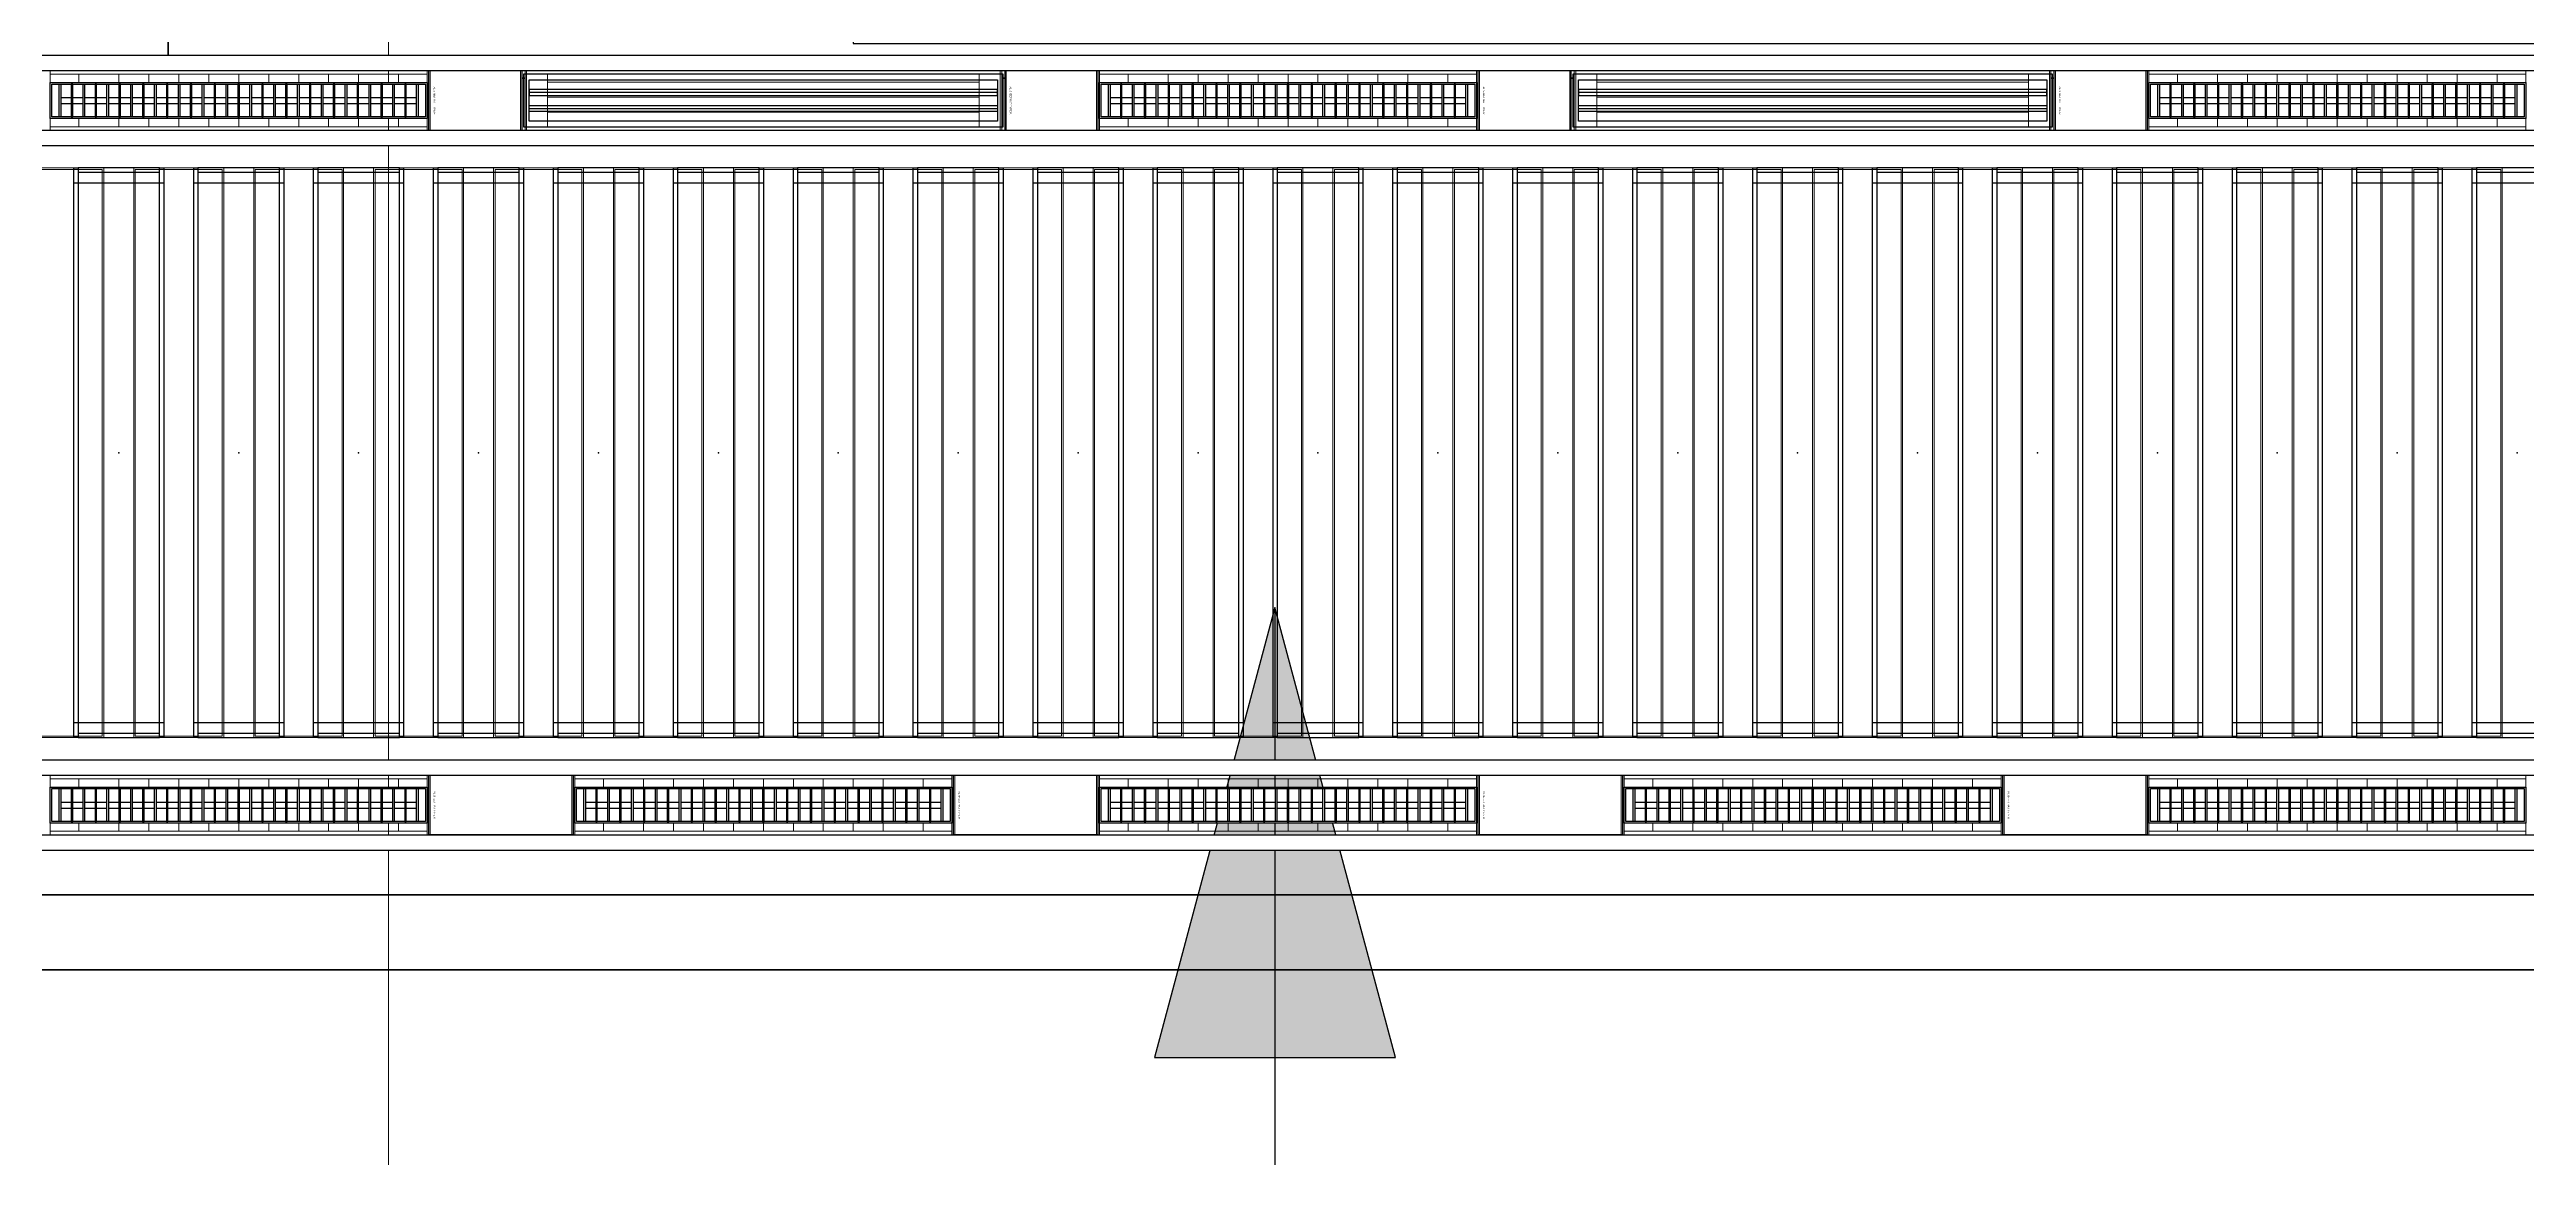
# Model space of a CAD drawing. Header units: millimetres. Extents: x 813027 to 1148939, y -931049 to -10.
# Drawn here: x 987509 to 995771, y -115510 to -111815 of the extents above; entities that cross this region are included whole.
import ezdxf
from ezdxf.enums import TextEntityAlignment as Align

# ---------------------------------------------------------------- set-up
doc = ezdxf.new("R2010")
doc.units = ezdxf.units.MM
doc.linetypes.add('DPA_Grid _ Level 500', pattern=[5.5, 2.75, -0.75, 1.25, -0.75])
doc.linetypes.add('DPA_Hidden 50', pattern=[3, 2, -1])
for name, color, linetype in [('000 - WIPEOUT', 250, 'Continuous'), ('001 - ASCESSORIES', 1, 'Continuous'), ('A04_TUBE SERIES', 2, 'Continuous'), ('A11_ALU.SOLID SHEET', 7, 'Continuous')]:
    doc.layers.add(name, color=color, linetype=linetype)
for name, color, linetype, lineweight in [('A-ANNO-NOTE', 3, 'Continuous', 25), ('A-GLAZ-CURT', 2, 'Continuous', 9), ('I-WALL-E', 2, 'Continuous', 25), ('S-GRID', 251, 'Continuous', 9), ('WALL-E', 2, 'Continuous', 25)]:
    doc.layers.add(name, color=color, linetype=linetype, lineweight=lineweight)

# ---------------------------------------------------------------- blocks, each defined once
blk = doc.blocks.new('DPA_CP_Metal Ceiling Panel - Vertical Panel with Gap-13988918-4160 - LOWER PLATFORM LEVEL - REFLECTED CEILING GENERAL PLAN')
at = {"layer": 'A-GLAZ-CURT'}
for p, q in [((994596.3, -114111.8), (994596.3, -112211.8)), ((994596.3, -112211.8), (994896.3, -112211.8)), ((994596.3, -114111.8), (994596.3, -112211.8)), ((994596.3, -112211.8), (994896.3, -112211.8)), ((994896.3, -112211.8), (994596.3, -112211.8)), ((994596.3, -112211.8), (994596.3, -114111.8)), ((994896.3, -112211.8), (994596.3, -112211.8)), ((994596.3, -112211.8), (994596.3, -114111.8)), ((994596.3, -114111.8), (994596.3, -112211.8)), ((994596.3, -112211.8), (994896.3, -112211.8)), ((994601.3, -114106.8), (994601.3, -112216.8)), ((994601.3, -112216.8), (994891.3, -112216.8)), ((994891.3, -112216.8), (994891.3, -114106.8)), ((994896.3, -114111.8), (994896.3, -112211.8)), ((994896.3, -112211.8), (994896.3, -114111.8)), ((994896.3, -114111.8), (994896.3, -112211.8)), ((994896.3, -114111.8), (994896.3, -112211.8)), ((994896.3, -112211.8), (994896.3, -114111.8)), ((994596.3, -114111.8), (994896.3, -114111.8)), ((994896.3, -114111.8), (994596.3, -114111.8)), ((994596.3, -114111.8), (994896.3, -114111.8)), ((994596.3, -114111.8), (994896.3, -114111.8)), ((994896.3, -114111.8), (994596.3, -114111.8)), ((994601.3, -114106.8), (994891.3, -114106.8))]:
    blk.add_line(p, q, dxfattribs=at)
blk = doc.blocks.new('DPA_CP_Metal Ceiling Luminaire1 - Linear Luminaire 2-14739897-4160 - LOWER PLATFORM LEVEL - REFLECTED CEILING GENERAL PLAN')
at = {"layer": 'A-GLAZ-CURT'}
for p, q in [((901767.8, -114474.3), (901767.8, -114199.3)), ((901767.8, -114199.3), (903024.8, -114199.3)), ((901767.8, -114199.3), (901767.8, -114474.3)), ((903024.8, -114199.3), (901767.8, -114199.3)), ((901767.8, -114199.3), (903024.8, -114199.3)), ((901767.8, -114249.3), (901767.8, -114474.3)), ((901767.8, -114249.3), (903024.8, -114249.3)), ((903024.8, -114199.3), (903024.8, -114474.3)), ((903024.8, -114474.3), (903024.8, -114199.3)), ((903024.8, -114249.3), (903024.8, -114474.3)), ((901767.8, -114424.3), (903024.8, -114424.3)), ((903024.8, -114474.3), (901767.8, -114474.3)), ((903024.8, -114474.3), (901767.8, -114474.3)), ((901767.8, -114474.3), (903024.8, -114474.3))]:
    blk.add_line(p, q, dxfattribs=at)
at = {"layer": 'A-GLAZ-CURT', "linetype": 'DPA_Hidden 50'}
for p, q in [((901862.8, -114249.3), (901862.8, -114424.3)), ((901996.3, -114249.3), (901996.3, -114424.3)), ((902096.3, -114249.3), (902096.3, -114424.3)), ((902196.3, -114249.3), (902196.3, -114424.3)), ((902296.3, -114249.3), (902296.3, -114424.3)), ((902396.3, -114249.3), (902396.3, -114424.3)), ((902496.3, -114249.3), (902496.3, -114424.3)), ((902596.3, -114249.3), (902596.3, -114424.3)), ((902696.3, -114249.3), (902696.3, -114424.3)), ((902796.3, -114249.3), (902796.3, -114424.3)), ((902929.8, -114249.3), (902929.8, -114424.3))]:
    blk.add_line(p, q, dxfattribs=at)
blk = doc.blocks.new('DPA_CP_Metal Ceiling Panel - Horizontal with Gap-20306943-4160 - LOWER PLATFORM LEVEL - REFLECTED CEILING GENERAL PLAN')
at = {"layer": 'A-GLAZ-CURT'}
for p, q in [((910029.8, -114474.3), (910029.8, -114199.3)), ((910029.8, -114199.3), (910512.8, -114199.3)), ((910029.8, -114474.3), (910029.8, -114199.3)), ((910029.8, -114199.3), (910512.8, -114199.3)), ((910512.8, -114199.3), (910029.8, -114199.3)), ((910029.8, -114199.3), (910029.8, -114474.3)), ((910512.8, -114199.3), (910029.8, -114199.3)), ((910029.8, -114199.3), (910029.8, -114474.3)), ((910029.8, -114474.3), (910029.8, -114199.3)), ((910029.8, -114199.3), (910512.8, -114199.3)), ((910034.8, -114469.3), (910034.8, -114204.3)), ((910034.8, -114204.3), (910507.8, -114204.3)), ((910507.8, -114204.3), (910507.8, -114469.3)), ((910512.8, -114474.3), (910512.8, -114199.3)), ((910512.8, -114199.3), (910512.8, -114474.3)), ((910512.8, -114474.3), (910512.8, -114199.3)), ((910512.8, -114474.3), (910512.8, -114199.3)), ((910512.8, -114199.3), (910512.8, -114474.3)), ((910029.8, -114474.3), (910512.8, -114474.3)), ((910512.8, -114474.3), (910029.8, -114474.3)), ((910029.8, -114474.3), (910512.8, -114474.3)), ((910029.8, -114474.3), (910512.8, -114474.3)), ((910512.8, -114474.3), (910029.8, -114474.3)), ((910034.8, -114469.3), (910507.8, -114469.3))]:
    blk.add_line(p, q, dxfattribs=at)
blk = doc.blocks.new('DPA_CP_Metal Ceiling Air Supply - Linear Diffuser Air Supply-14762131-4160 - LOWER PLATFORM LEVEL - REFLECTED CEILING GENERAL PLAN')
at = {"layer": 'A-GLAZ-CURT'}
h = blk.add_hatch(dxfattribs=at)
h.set_pattern_fill('FP_13', color=256, style=0, pattern_type=2)
h.set_pattern_definition([(180, (909396.33, -109824.28), (6e-15, 50), [])])
h.paths.add_polyline_path([(908676.3, -109874.3), (910116.3, -109874.3), (910116.3, -109699.3), (908676.3, -109699.3)])
for p, q in [((908601.3, -109924.3), (908601.3, -109649.3)), ((908601.3, -109649.3), (910191.3, -109649.3)), ((908601.3, -109924.3), (908601.3, -109649.3)), ((908601.3, -109649.3), (910191.3, -109649.3)), ((910191.3, -109649.3), (908601.3, -109649.3)), ((908601.3, -109649.3), (908601.3, -109924.3)), ((910191.3, -109649.3), (908601.3, -109649.3)), ((908601.3, -109649.3), (908601.3, -109924.3)), ((908601.3, -109924.3), (908601.3, -109649.3)), ((908601.3, -109649.3), (910191.3, -109649.3)), ((908606.3, -109919.3), (908606.3, -109654.3)), ((908606.3, -109654.3), (910186.3, -109654.3)), ((910116.3, -109699.3), (908676.3, -109699.3)), ((908676.3, -109699.3), (908676.3, -109874.3)), ((908676.3, -109874.3), (908676.3, -109699.3)), ((908676.3, -109699.3), (910116.3, -109699.3)), ((908676.3, -109874.3), (908676.3, -109699.3)), ((908676.3, -109699.3), (910116.3, -109699.3)), ((910116.3, -109699.3), (908676.3, -109699.3)), ((908676.3, -109699.3), (908676.3, -109874.3)), ((910116.3, -109874.3), (910116.3, -109699.3)), ((910116.3, -109699.3), (910116.3, -109874.3)), ((910116.3, -109699.3), (910116.3, -109874.3)), ((910116.3, -109874.3), (910116.3, -109699.3)), ((910186.3, -109654.3), (910186.3, -109919.3)), ((910191.3, -109924.3), (910191.3, -109649.3)), ((910191.3, -109649.3), (910191.3, -109924.3)), ((910191.3, -109924.3), (910191.3, -109649.3)), ((910191.3, -109924.3), (910191.3, -109649.3)), ((910191.3, -109649.3), (910191.3, -109924.3)), ((908676.3, -109874.3), (910116.3, -109874.3)), ((910116.3, -109874.3), (908676.3, -109874.3)), ((910116.3, -109874.3), (908676.3, -109874.3)), ((908676.3, -109874.3), (910116.3, -109874.3)), ((908601.3, -109924.3), (910191.3, -109924.3)), ((910191.3, -109924.3), (908601.3, -109924.3)), ((908601.3, -109924.3), (910191.3, -109924.3)), ((908601.3, -109924.3), (910191.3, -109924.3)), ((910191.3, -109924.3), (908601.3, -109924.3)), ((908606.3, -109919.3), (910186.3, -109919.3))]:
    blk.add_line(p, q, dxfattribs=at)
blk = doc.blocks.new('DPA_CP_Metal Ceiling Panel - Horizontal with Gap-20308794-4160 - LOWER PLATFORM LEVEL - REFLECTED CEILING GENERAL PLAN')
at = {"layer": 'A-GLAZ-CURT'}
for p, q in [((910201.3, -109924.3), (910201.3, -109649.3)), ((910201.3, -109649.3), (910512.8, -109649.3)), ((910201.3, -109924.3), (910201.3, -109649.3)), ((910201.3, -109649.3), (910512.8, -109649.3)), ((910512.8, -109649.3), (910201.3, -109649.3)), ((910201.3, -109649.3), (910201.3, -109924.3)), ((910512.8, -109649.3), (910201.3, -109649.3)), ((910201.3, -109649.3), (910201.3, -109924.3)), ((910201.3, -109924.3), (910201.3, -109649.3)), ((910201.3, -109649.3), (910512.8, -109649.3)), ((910206.3, -109919.3), (910206.3, -109654.3)), ((910206.3, -109654.3), (910507.8, -109654.3)), ((910507.8, -109654.3), (910507.8, -109919.3)), ((910512.8, -109924.3), (910512.8, -109649.3)), ((910512.8, -109649.3), (910512.8, -109924.3)), ((910512.8, -109924.3), (910512.8, -109649.3)), ((910512.8, -109924.3), (910512.8, -109649.3)), ((910512.8, -109649.3), (910512.8, -109924.3)), ((910201.3, -109924.3), (910512.8, -109924.3)), ((910512.8, -109924.3), (910201.3, -109924.3)), ((910201.3, -109924.3), (910512.8, -109924.3)), ((910201.3, -109924.3), (910512.8, -109924.3)), ((910512.8, -109924.3), (910201.3, -109924.3)), ((910206.3, -109919.3), (910507.8, -109919.3))]:
    blk.add_line(p, q, dxfattribs=at)
blk = doc.blocks.new('C-2-PP21-AR-4160-01-B_20250829-084021_EXCL')
at = {"layer": 'A-GLAZ-CURT'}
for name, p in [('DPA_CP_Metal Ceiling Luminaire1 - Linear Luminaire 2-14739897-4160 - LOWER PLATFORM LEVEL - REFLECTED CEILING GENERAL PLAN', (-961346.3, 107691.8)), ('DPA_CP_Metal Ceiling Panel - Horizontal with Gap-20308794-4160 - LOWER PLATFORM LEVEL - REFLECTED CEILING GENERAL PLAN', (-968517.8, 103141.8)), ('DPA_CP_Metal Ceiling Air Supply - Linear Diffuser Air Supply-14762131-4160 - LOWER PLATFORM LEVEL - REFLECTED CEILING GENERAL PLAN', (-966596.3, 103141.8)), ('DPA_CP_Metal Ceiling Panel - Horizontal with Gap-20308794-4160 - LOWER PLATFORM LEVEL - REFLECTED CEILING GENERAL PLAN', (-966596.3, 103141.8)), ('DPA_CP_Metal Ceiling Luminaire1 - Linear Luminaire 2-14739897-4160 - LOWER PLATFORM LEVEL - REFLECTED CEILING GENERAL PLAN', (-957846.3, 107691.8)), ('DPA_CP_Metal Ceiling Panel - Horizontal with Gap-20308794-4160 - LOWER PLATFORM LEVEL - REFLECTED CEILING GENERAL PLAN', (-965017.8, 103141.8)), ('DPA_CP_Metal Ceiling Air Supply - Linear Diffuser Air Supply-14762131-4160 - LOWER PLATFORM LEVEL - REFLECTED CEILING GENERAL PLAN', (-963096.3, 103141.8)), ('DPA_CP_Metal Ceiling Panel - Horizontal with Gap-20308794-4160 - LOWER PLATFORM LEVEL - REFLECTED CEILING GENERAL PLAN', (-963096.3, 103141.8)), ('DPA_CP_Metal Ceiling Luminaire1 - Linear Luminaire 2-14739897-4160 - LOWER PLATFORM LEVEL - REFLECTED CEILING GENERAL PLAN', (-954346.3, 107691.8)), ('DPA_CP_Metal Ceiling Panel - Vertical Panel with Gap-13988918-4160 - LOWER PLATFORM LEVEL - REFLECTED CEILING GENERAL PLAN', (-1054296.3, 105341.8)), ('DPA_CP_Metal Ceiling Panel - Vertical Panel with Gap-13988918-4160 - LOWER PLATFORM LEVEL - REFLECTED CEILING GENERAL PLAN', (-1053896.3, 105341.8)), ('DPA_CP_Metal Ceiling Panel - Vertical Panel with Gap-13988918-4160 - LOWER PLATFORM LEVEL - REFLECTED CEILING GENERAL PLAN', (-1053496.3, 105341.8)), ('DPA_CP_Metal Ceiling Panel - Vertical Panel with Gap-13988918-4160 - LOWER PLATFORM LEVEL - REFLECTED CEILING GENERAL PLAN', (-1053096.3, 105341.8)), ('DPA_CP_Metal Ceiling Panel - Vertical Panel with Gap-13988918-4160 - LOWER PLATFORM LEVEL - REFLECTED CEILING GENERAL PLAN', (-1052696.3, 105341.8)), ('DPA_CP_Metal Ceiling Panel - Vertical Panel with Gap-13988918-4160 - LOWER PLATFORM LEVEL - REFLECTED CEILING GENERAL PLAN', (-1052296.3, 105341.8)), ('DPA_CP_Metal Ceiling Panel - Vertical Panel with Gap-13988918-4160 - LOWER PLATFORM LEVEL - REFLECTED CEILING GENERAL PLAN', (-1051896.3, 105341.8)), ('DPA_CP_Metal Ceiling Panel - Vertical Panel with Gap-13988918-4160 - LOWER PLATFORM LEVEL - REFLECTED CEILING GENERAL PLAN', (-1051496.3, 105341.8)), ('DPA_CP_Metal Ceiling Panel - Vertical Panel with Gap-13988918-4160 - LOWER PLATFORM LEVEL - REFLECTED CEILING GENERAL PLAN', (-1051096.3, 105341.8)), ('DPA_CP_Metal Ceiling Panel - Vertical Panel with Gap-13988918-4160 - LOWER PLATFORM LEVEL - REFLECTED CEILING GENERAL PLAN', (-1050696.3, 105341.8)), ('DPA_CP_Metal Ceiling Panel - Vertical Panel with Gap-13988918-4160 - LOWER PLATFORM LEVEL - REFLECTED CEILING GENERAL PLAN', (-1050296.3, 105341.8)), ('DPA_CP_Metal Ceiling Panel - Vertical Panel with Gap-13988918-4160 - LOWER PLATFORM LEVEL - REFLECTED CEILING GENERAL PLAN', (-1049896.3, 105341.8)), ('DPA_CP_Metal Ceiling Panel - Vertical Panel with Gap-13988918-4160 - LOWER PLATFORM LEVEL - REFLECTED CEILING GENERAL PLAN', (-1049496.3, 105341.8)), ('DPA_CP_Metal Ceiling Panel - Vertical Panel with Gap-13988918-4160 - LOWER PLATFORM LEVEL - REFLECTED CEILING GENERAL PLAN', (-1049096.3, 105341.8)), ('DPA_CP_Metal Ceiling Panel - Vertical Panel with Gap-13988918-4160 - LOWER PLATFORM LEVEL - REFLECTED CEILING GENERAL PLAN', (-1048696.3, 105341.8)), ('DPA_CP_Metal Ceiling Panel - Vertical Panel with Gap-13988918-4160 - LOWER PLATFORM LEVEL - REFLECTED CEILING GENERAL PLAN', (-1048296.3, 105341.8)), ('DPA_CP_Metal Ceiling Panel - Vertical Panel with Gap-13988918-4160 - LOWER PLATFORM LEVEL - REFLECTED CEILING GENERAL PLAN', (-1047896.3, 105341.8)), ('DPA_CP_Metal Ceiling Panel - Vertical Panel with Gap-13988918-4160 - LOWER PLATFORM LEVEL - REFLECTED CEILING GENERAL PLAN', (-1047496.3, 105341.8)), ('DPA_CP_Metal Ceiling Panel - Vertical Panel with Gap-13988918-4160 - LOWER PLATFORM LEVEL - REFLECTED CEILING GENERAL PLAN', (-1047096.3, 105341.8)), ('DPA_CP_Metal Ceiling Panel - Vertical Panel with Gap-13988918-4160 - LOWER PLATFORM LEVEL - REFLECTED CEILING GENERAL PLAN', (-1046696.3, 105341.8)), ('DPA_CP_Metal Ceiling Panel - Vertical Panel with Gap-13988918-4160 - LOWER PLATFORM LEVEL - REFLECTED CEILING GENERAL PLAN', (-1046296.3, 105341.8)), ('DPA_CP_Metal Ceiling Luminaire1 - Linear Luminaire 2-14739897-4160 - LOWER PLATFORM LEVEL - REFLECTED CEILING GENERAL PLAN', (-961346.3, 105341.8)), ('DPA_CP_Metal Ceiling Panel - Horizontal with Gap-20306943-4160 - LOWER PLATFORM LEVEL - REFLECTED CEILING GENERAL PLAN', (-968346.3, 105341.8)), ('DPA_CP_Metal Ceiling Luminaire1 - Linear Luminaire 2-14739897-4160 - LOWER PLATFORM LEVEL - REFLECTED CEILING GENERAL PLAN', (-959596.3, 105341.8)), ('DPA_CP_Metal Ceiling Panel - Horizontal with Gap-20306943-4160 - LOWER PLATFORM LEVEL - REFLECTED CEILING GENERAL PLAN', (-966596.3, 105341.8)), ('DPA_CP_Metal Ceiling Luminaire1 - Linear Luminaire 2-14739897-4160 - LOWER PLATFORM LEVEL - REFLECTED CEILING GENERAL PLAN', (-957846.3, 105341.8)), ('DPA_CP_Metal Ceiling Panel - Horizontal with Gap-20306943-4160 - LOWER PLATFORM LEVEL - REFLECTED CEILING GENERAL PLAN', (-964846.3, 105341.8)), ('DPA_CP_Metal Ceiling Luminaire1 - Linear Luminaire 2-14739897-4160 - LOWER PLATFORM LEVEL - REFLECTED CEILING GENERAL PLAN', (-956096.3, 105341.8)), ('DPA_CP_Metal Ceiling Panel - Horizontal with Gap-20306943-4160 - LOWER PLATFORM LEVEL - REFLECTED CEILING GENERAL PLAN', (-963096.3, 105341.8)), ('DPA_CP_Metal Ceiling Luminaire1 - Linear Luminaire 2-14739897-4160 - LOWER PLATFORM LEVEL - REFLECTED CEILING GENERAL PLAN', (-954346.3, 105341.8))]:
    blk.add_blockref(name, p, dxfattribs=at)
blk = doc.blocks.new('*U485')
at = {"color": 1}
blk.add_wipeout([(628.5, -60), (-628.5, -60), (-628.5, 60), (628.5, 60)], dxfattribs=at).dxf.layer = '000 - WIPEOUT'
at = {"layer": '001 - ASCESSORIES', "color": 0}
blk.add_lwpolyline([(628.5, -60), (-628.5, -60), (-628.5, 60), (628.5, 60)], close=True, dxfattribs=at)
at = {"layer": '001 - ASCESSORIES'}
for points in [[(623.5, -55), (-623.5, -55), (-623.5, 55), (623.5, 55)], [(-593.5, -55), (-598.5, -55), (-598.5, 55), (-593.5, 55)], [(-558.8, -55), (-553.8, -55), (-553.8, 55), (-558.8, 55)], [(-514, -55), (-519, -55), (-519, 55), (-514, 55)], [(-479.3, -55), (-474.3, -55), (-474.3, 55), (-479.3, 55)], [(-434.6, -55), (-439.6, -55), (-439.6, 55), (-434.6, 55)], [(-399.8, -55), (-394.8, -55), (-394.8, 55), (-399.8, 55)], [(-355.1, -55), (-360.1, -55), (-360.1, 55), (-355.1, 55)], [(-320.4, -55), (-315.4, -55), (-315.4, 55), (-320.4, 55)], [(-275.6, -55), (-280.6, -55), (-280.6, 55), (-275.6, 55)], [(-240.9, -55), (-235.9, -55), (-235.9, 55), (-240.9, 55)], [(-196.2, -55), (-201.2, -55), (-201.2, 55), (-196.2, 55)], [(-161.4, -55), (-156.4, -55), (-156.4, 55), (-161.4, 55)], [(-116.7, -55), (-121.7, -55), (-121.7, 55), (-116.7, 55)], [(-82, -55), (-77, -55), (-77, 55), (-82, 55)], [(-37.2, -55), (-42.2, -55), (-42.2, 55), (-37.2, 55)], [(-2.5, -55), (2.5, -55), (2.5, 55), (-2.5, 55)], [(42.2, -55), (37.2, -55), (37.2, 55), (42.2, 55)], [(77, -55), (82, -55), (82, 55), (77, 55)], [(121.7, -55), (116.7, -55), (116.7, 55), (121.7, 55)], [(156.4, -55), (161.4, -55), (161.4, 55), (156.4, 55)], [(201.2, -55), (196.2, -55), (196.2, 55), (201.2, 55)], [(235.9, -55), (240.9, -55), (240.9, 55), (235.9, 55)], [(280.6, -55), (275.6, -55), (275.6, 55), (280.6, 55)], [(315.4, -55), (320.4, -55), (320.4, 55), (315.4, 55)], [(360.1, -55), (355.1, -55), (355.1, 55), (360.1, 55)], [(394.8, -55), (399.8, -55), (399.8, 55), (394.8, 55)], [(439.6, -55), (434.6, -55), (434.6, 55), (439.6, 55)], [(474.3, -55), (479.3, -55), (479.3, 55), (474.3, 55)], [(519, -55), (514, -55), (514, 55), (519, 55)], [(553.8, -55), (558.8, -55), (558.8, 55), (553.8, 55)], [(598.5, -55), (593.5, -55), (593.5, 55), (598.5, 55)]]:
    blk.add_lwpolyline(points, close=True, dxfattribs=at)
for points in [[(-593.5, 10), (-558.8, 10)], [(-553.8, 10), (-519, 10)], [(-514, 10), (-479.3, 10)], [(-474.3, 10), (-439.6, 10)], [(-434.6, 10), (-399.8, 10)], [(-394.8, 10), (-360.1, 10)], [(-355.1, 10), (-320.4, 10)], [(-315.4, 10), (-280.6, 10)], [(-275.6, 10), (-240.9, 10)], [(-235.9, 10), (-201.2, 10)], [(-196.2, 10), (-161.4, 10)], [(-156.4, 10), (-121.7, 10)], [(-116.7, 10), (-82, 10)], [(-77, 10), (-42.2, 10)], [(-37.2, 10), (-2.5, 10)], [(2.5, 10), (37.2, 10)], [(42.2, 10), (77, 10)], [(82, 10), (116.7, 10)], [(121.7, 10), (156.4, 10)], [(161.4, 10), (196.2, 10)], [(201.2, 10), (235.9, 10)], [(240.9, 10), (275.6, 10)], [(280.6, 10), (315.4, 10)], [(320.4, 10), (355.1, 10)], [(360.1, 10), (394.8, 10)], [(399.8, 10), (434.6, 10)], [(439.6, 10), (474.3, 10)], [(479.3, 10), (514, 10)], [(519, 10), (553.8, 10)], [(558.8, 10), (593.5, 10)], [(-593.5, -10), (-558.8, -10)], [(-553.8, -10), (-519, -10)], [(-514, -10), (-479.3, -10)], [(-474.3, -10), (-439.6, -10)], [(-434.6, -10), (-399.8, -10)], [(-394.8, -10), (-360.1, -10)], [(-355.1, -10), (-320.4, -10)], [(-315.4, -10), (-280.6, -10)], [(-275.6, -10), (-240.9, -10)], [(-235.9, -10), (-201.2, -10)], [(-196.2, -10), (-161.4, -10)], [(-156.4, -10), (-121.7, -10)], [(-116.7, -10), (-82, -10)], [(-77, -10), (-42.2, -10)], [(-37.2, -10), (-2.5, -10)], [(2.5, -10), (37.2, -10)], [(42.2, -10), (77, -10)], [(82, -10), (116.7, -10)], [(121.7, -10), (156.4, -10)], [(161.4, -10), (196.2, -10)], [(201.2, -10), (235.9, -10)], [(240.9, -10), (275.6, -10)], [(280.6, -10), (315.4, -10)], [(320.4, -10), (355.1, -10)], [(360.1, -10), (394.8, -10)], [(399.8, -10), (434.6, -10)], [(439.6, -10), (474.3, -10)], [(479.3, -10), (514, -10)], [(519, -10), (553.8, -10)], [(558.8, -10), (593.5, -10)]]:
    blk.add_lwpolyline(points, dxfattribs=at)
blk = doc.blocks.new('*U493')
at = {"layer": 'A11_ALU.SOLID SHEET', "color": 0}
blk.add_lwpolyline([(483, -98.8), (483, 98.8), (0, 98.8), (0, -98.8)], close=True, dxfattribs=at)
at = {"layer": 'Defpoints', "color": 250}
blk.add_point((0, 0), dxfattribs=at)
blk.add_text('AL.SHEET-HAT-TYPE-R', height=6, rotation=270, dxfattribs=at).set_placement((15, 0), align=Align.BOTTOM_CENTER)
blk = doc.blocks.new('*U488')
at = {"layer": 'A11_ALU.SOLID SHEET', "color": 0}
blk.add_lwpolyline([(311.5, -98.8), (311.5, 98.8), (0, 98.8), (0, -98.8)], close=True, dxfattribs=at)
at = {"layer": 'Defpoints', "color": 250}
blk.add_point((0, 0), dxfattribs=at)
blk.add_text('AL.SHEET-HAT-TYPE-R', height=6, rotation=270, dxfattribs=at).set_placement((15, 0), align=Align.BOTTOM_CENTER)
blk = doc.blocks.new('*U495')
blk.add_attdef('EXTR.OVL-LENGTH_', (-25, -59.1), '', height=5)
blk.add_wipeout([(-25, 0), (25, 0), (25, 134900), (-25, 134900)]).dxf.layer = '000 - WIPEOUT'
at = {"layer": 'A04_TUBE SERIES', "color": 0}
blk.add_lwpolyline([(-25, 0), (25, 0), (25, 134900), (-25, 134900)], close=True, dxfattribs=at)
blk = doc.blocks.new('*U484')
at = {"layer": '001 - ASCESSORIES', "color": 0, "linetype": 'ByBlock'}
blk.add_lwpolyline([(800, 87.5), (-800, 87.5), (-800, -87.5), (800, -87.5)], close=True, dxfattribs=at)
at = {"layer": '001 - ASCESSORIES', "linetype": 'ByBlock'}
for points in [[(-781.5, 69), (781.5, 69), (781.5, -69), (-781.5, -69)], [(781.5, 36.3), (-781.5, 36.3), (-781.5, 16.3), (781.5, 16.3)], [(-781.5, -16.3), (781.5, -16.3), (781.5, -36.3), (-781.5, -36.3)]]:
    blk.add_lwpolyline(points, close=True, dxfattribs=at)
for points in [[(781.5, 26.3), (-781.5, 26.3)], [(-781.5, -26.3), (781.5, -26.3)]]:
    blk.add_lwpolyline(points, dxfattribs=at)
blk = doc.blocks.new('*U492')
blk.add_attdef('EXTR.OVL-LENGTH_', (-25, -59.1), '', height=5)
blk.add_wipeout([(-25, 0), (25, 0), (25, 134900), (-25, 134900)]).dxf.layer = '000 - WIPEOUT'
at = {"layer": 'A04_TUBE SERIES', "color": 0}
blk.add_lwpolyline([(-25, 0), (25, 0), (25, 134900), (-25, 134900)], close=True, dxfattribs=at)
blk = doc.blocks.new('*U515')
for p, q in [((-900.3, -27750), (-900.3, -27450)), ((900, -27450), (900, -27750)), ((-900.3, -28150), (-900.3, -27850)), ((900, -27850), (900, -28150)), ((-900.3, -28550), (-900.3, -28250)), ((900, -28250), (900, -28550)), ((-900.3, -28950), (-900.3, -28650)), ((900, -28650), (900, -28950)), ((-900.3, -29350), (-900.3, -29050)), ((900, -29050), (900, -29350)), ((-900.3, -29750), (-900.3, -29450)), ((900, -29450), (900, -29750)), ((-900.3, -30150), (-900.3, -29850)), ((900, -29850), (900, -30150)), ((-900.3, -30550), (-900.3, -30250)), ((900, -30250), (900, -30550)), ((-900.3, -30950), (-900.3, -30650)), ((900, -30650), (900, -30950)), ((-900.3, -31350), (-900.3, -31050)), ((900, -31050), (900, -31350)), ((-900.3, -31750), (-900.3, -31450)), ((900, -31450), (900, -31750)), ((-900.3, -32150), (-900.3, -31850)), ((900, -31850), (900, -32150)), ((-900.3, -32550), (-900.3, -32250)), ((900, -32250), (900, -32550)), ((-900.3, -32950), (-900.3, -32650)), ((900, -32650), (900, -32950)), ((-900.3, -33350), (-900.3, -33050)), ((900, -33050), (900, -33350)), ((-900.3, -33750), (-900.3, -33450)), ((900, -33450), (900, -33750)), ((-900.3, -34150), (-900.3, -33850)), ((900, -33850), (900, -34150)), ((-900.3, -34550), (-900.3, -34250)), ((900, -34250), (900, -34550)), ((-900.3, -34950), (-900.3, -34650)), ((900, -34650), (900, -34950)), ((-900.3, -35350), (-900.3, -35050)), ((900, -35050), (900, -35350)), ((-900.3, -35750), (-900.3, -35450)), ((900, -35450), (900, -35750))]:
    blk.add_line(p, q)
for p in [(0, -27600), (0, -28000), (0, -28400), (0, -28800), (0, -29200), (0, -29600), (0, -30000), (0, -30400), (0, -30800), (0, -31200), (0, -31600), (0, -32000), (0, -32400), (0, -32800), (0, -33200), (0, -33600), (0, -34000), (0, -34400), (0, -34800), (0, -35200), (0, -35600)]:
    blk.add_point(p)
at = {"layer": 'A11_ALU.SOLID SHEET', "color": 0}
for points in [[(-950, -27450), (950, -27450), (950, -27464), (-950, -27464)], [(-950, -27736), (-936, -27736), (-936, -27464), (-950, -27464)], [(950, -27464), (936, -27464), (936, -27736), (950, -27736)], [(-950, -27736), (950, -27736), (950, -27750), (-950, -27750)], [(-950, -27850), (950, -27850), (950, -27864), (-950, -27864)], [(-950, -28136), (-936, -28136), (-936, -27864), (-950, -27864)], [(950, -27864), (936, -27864), (936, -28136), (950, -28136)], [(-950, -28136), (950, -28136), (950, -28150), (-950, -28150)], [(-950, -28250), (950, -28250), (950, -28264), (-950, -28264)], [(-950, -28536), (-936, -28536), (-936, -28264), (-950, -28264)], [(950, -28264), (936, -28264), (936, -28536), (950, -28536)], [(-950, -28536), (950, -28536), (950, -28550), (-950, -28550)], [(-950, -28650), (950, -28650), (950, -28664), (-950, -28664)], [(-950, -28936), (-936, -28936), (-936, -28664), (-950, -28664)], [(950, -28664), (936, -28664), (936, -28936), (950, -28936)], [(-950, -28936), (950, -28936), (950, -28950), (-950, -28950)], [(-950, -29050), (950, -29050), (950, -29064), (-950, -29064)], [(-950, -29336), (-936, -29336), (-936, -29064), (-950, -29064)], [(950, -29064), (936, -29064), (936, -29336), (950, -29336)], [(-950, -29336), (950, -29336), (950, -29350), (-950, -29350)], [(-950, -29450), (950, -29450), (950, -29464), (-950, -29464)], [(-950, -29736), (-936, -29736), (-936, -29464), (-950, -29464)], [(950, -29464), (936, -29464), (936, -29736), (950, -29736)], [(-950, -29736), (950, -29736), (950, -29750), (-950, -29750)], [(-950, -29850), (950, -29850), (950, -29864), (-950, -29864)], [(-950, -30136), (-936, -30136), (-936, -29864), (-950, -29864)], [(950, -29864), (936, -29864), (936, -30136), (950, -30136)], [(-950, -30136), (950, -30136), (950, -30150), (-950, -30150)], [(-950, -30250), (950, -30250), (950, -30264), (-950, -30264)], [(-950, -30536), (-936, -30536), (-936, -30264), (-950, -30264)], [(950, -30264), (936, -30264), (936, -30536), (950, -30536)], [(-950, -30536), (950, -30536), (950, -30550), (-950, -30550)], [(-950, -30650), (950, -30650), (950, -30664), (-950, -30664)], [(-950, -30936), (-936, -30936), (-936, -30664), (-950, -30664)], [(950, -30664), (936, -30664), (936, -30936), (950, -30936)], [(-950, -30936), (950, -30936), (950, -30950), (-950, -30950)], [(-950, -31050), (950, -31050), (950, -31064), (-950, -31064)], [(-950, -31336), (-936, -31336), (-936, -31064), (-950, -31064)], [(950, -31064), (936, -31064), (936, -31336), (950, -31336)], [(-950, -31336), (950, -31336), (950, -31350), (-950, -31350)], [(-950, -31450), (950, -31450), (950, -31464), (-950, -31464)], [(-950, -31736), (-936, -31736), (-936, -31464), (-950, -31464)], [(950, -31464), (936, -31464), (936, -31736), (950, -31736)], [(-950, -31736), (950, -31736), (950, -31750), (-950, -31750)], [(-950, -31850), (950, -31850), (950, -31864), (-950, -31864)], [(-950, -32136), (-936, -32136), (-936, -31864), (-950, -31864)], [(950, -31864), (936, -31864), (936, -32136), (950, -32136)], [(-950, -32136), (950, -32136), (950, -32150), (-950, -32150)], [(-950, -32250), (950, -32250), (950, -32264), (-950, -32264)], [(-950, -32536), (-936, -32536), (-936, -32264), (-950, -32264)], [(950, -32264), (936, -32264), (936, -32536), (950, -32536)], [(-950, -32536), (950, -32536), (950, -32550), (-950, -32550)], [(-950, -32650), (950, -32650), (950, -32664), (-950, -32664)], [(-950, -32936), (-936, -32936), (-936, -32664), (-950, -32664)], [(950, -32664), (936, -32664), (936, -32936), (950, -32936)], [(-950, -32936), (950, -32936), (950, -32950), (-950, -32950)], [(-950, -33050), (950, -33050), (950, -33064), (-950, -33064)], [(-950, -33336), (-936, -33336), (-936, -33064), (-950, -33064)], [(950, -33064), (936, -33064), (936, -33336), (950, -33336)], [(-950, -33336), (950, -33336), (950, -33350), (-950, -33350)], [(-950, -33450), (950, -33450), (950, -33464), (-950, -33464)], [(-950, -33736), (-936, -33736), (-936, -33464), (-950, -33464)], [(950, -33464), (936, -33464), (936, -33736), (950, -33736)], [(-950, -33736), (950, -33736), (950, -33750), (-950, -33750)], [(-950, -33850), (950, -33850), (950, -33864), (-950, -33864)], [(-950, -34136), (-936, -34136), (-936, -33864), (-950, -33864)], [(950, -33864), (936, -33864), (936, -34136), (950, -34136)], [(-950, -34136), (950, -34136), (950, -34150), (-950, -34150)], [(-950, -34250), (950, -34250), (950, -34264), (-950, -34264)], [(-950, -34536), (-936, -34536), (-936, -34264), (-950, -34264)], [(950, -34264), (936, -34264), (936, -34536), (950, -34536)], [(-950, -34536), (950, -34536), (950, -34550), (-950, -34550)], [(-950, -34650), (950, -34650), (950, -34664), (-950, -34664)], [(-950, -34936), (-936, -34936), (-936, -34664), (-950, -34664)], [(950, -34664), (936, -34664), (936, -34936), (950, -34936)], [(-950, -34936), (950, -34936), (950, -34950), (-950, -34950)], [(-950, -35050), (950, -35050), (950, -35064), (-950, -35064)], [(-950, -35336), (-936, -35336), (-936, -35064), (-950, -35064)], [(950, -35064), (936, -35064), (936, -35336), (950, -35336)], [(-950, -35336), (950, -35336), (950, -35350), (-950, -35350)], [(-950, -35450), (950, -35450), (950, -35464), (-950, -35464)], [(-950, -35736), (-936, -35736), (-936, -35464), (-950, -35464)], [(950, -35464), (936, -35464), (936, -35736), (950, -35736)]]:
    blk.add_lwpolyline(points, close=True, dxfattribs=at)
blk = doc.blocks.new('C-2-PP21-AR-4160-01-B_20250829-084416_NEWCL')
blk.add_lwpolyline([(-117350, -5345), (-113350, -5345), (-113350, -5347), (-96550, -5347), (-96550, -2450), (-92235, -2450), (-92235, -6455), (-84190, -6455), (-84190, -5820), (-81330, -5820), (-81330, -5345), (-56900, -5345), (-56900, -6455), (-41740, -6455), (-41740, -2500), (-29350, -2500), (-29350, -5482), (-19750, -5482), (-19750, -5480), (-19400, -5480), (-19400, -7995), (-19350, -7995), (-19350, -9295), (-154550, -9295)])
for name, p in [('*U488', (-58316.5, -6645)), ('*U484', (-57200, -6645)), ('*U488', (-54816.5, -6645)), ('*U484', (-53700, -6645)), ('*U493', (-58316.5, -8995))]:
    blk.add_blockref(name, p)
at = {"rotation": 90}
blk.add_blockref('*U515', (-86950, -7820), dxfattribs=at)
for p in [(-58950, -6645), (-55450, -6645), (-51950, -6645), (-58950, -8995), (-51950, -8995)]:
    blk.add_blockref('*U485', p)
for name, p in [('*U488', (-56395, -6645)), ('*U488', (-52895, -6645)), ('*U493', (-53066.5, -8995))]:
    blk.add_blockref(name, p)
at = {"rotation": 270}
for p in [(-154400, -6520), (-154400, -6770)]:
    blk.add_blockref('*U492', p, dxfattribs=at)
blk.add_blockref('*U485', (-53700, -8995))
blk.add_blockref('*U493', (-54816.5, -8995))
blk.add_blockref('*U485', (-55450, -8995))
blk.add_blockref('*U493', (-56566.5, -8995))
blk.add_blockref('*U485', (-57200, -8995))
for p in [(-154400, -8870), (-154400, -9120)]:
    blk.add_blockref('*U495', p, dxfattribs=at)

msp = doc.modelspace()

# ---------------------------------------------------------------- hatches: boundary and pattern name
at = {"layer": 'A-ANNO-NOTE'}
msp.add_hatch(color=256, dxfattribs=at).paths.add_polyline_path([(991596.2, -113676.6), (991194.2, -115176.6), (991998.1, -115176.6)])

# ---------------------------------------------------------------- linework, layer by layer
for p, q in [((991596.2, -113676.6), (991194.2, -115176.6)), ((991998.1, -115176.6), (991596.2, -113676.6)), ((991596.2, -113676.6), (991596.2, -123011.4)), ((991194.2, -115176.6), (991998.1, -115176.6))]:
    msp.add_line(p, q, dxfattribs=at)
at = {"layer": 'I-WALL-E'}
for p, q in [((987905, -111847.5), (987905, -111760)), ((987905, -111760), (987905, -111847.5)), ((989095, -111910), (989085, -111910)), ((989085, -111910), (989095, -111910)), ((990695, -111910), (990685, -111910)), ((990685, -111910), (990695, -111910)), ((992595, -111910), (992585, -111910)), ((992585, -111910), (992595, -111910)), ((994195, -111910), (994185, -111910)), ((994185, -111910), (994195, -111910))]:
    msp.add_line(p, q, dxfattribs=at)
at = {"layer": 'S-GRID', "linetype": 'DPA_Grid _ Level 500'}
msp.add_line((988640, -191381.7), (988640, -15135.4), dxfattribs=at)
at = {"layer": 'WALL-E'}
for p, q in [((1027740, -114635), (892540, -114635)), ((892540, -114635), (1027740, -114635)), ((1027990, -114885), (892290, -114885)), ((892290, -114885), (1027990, -114885))]:
    msp.add_line(p, q, dxfattribs=at)

# ---------------------------------------------------------------- block references
msp.add_blockref('C-2-PP21-AR-4160-01-B_20250829-084021_EXCL', (1047090, -105340))

# ---------------------------------------------------------------- next in the draw order: block references
msp.add_blockref('C-2-PP21-AR-4160-01-B_20250829-084416_NEWCL', (1047090, -105340))

doc.saveas('drawing.dxf')
